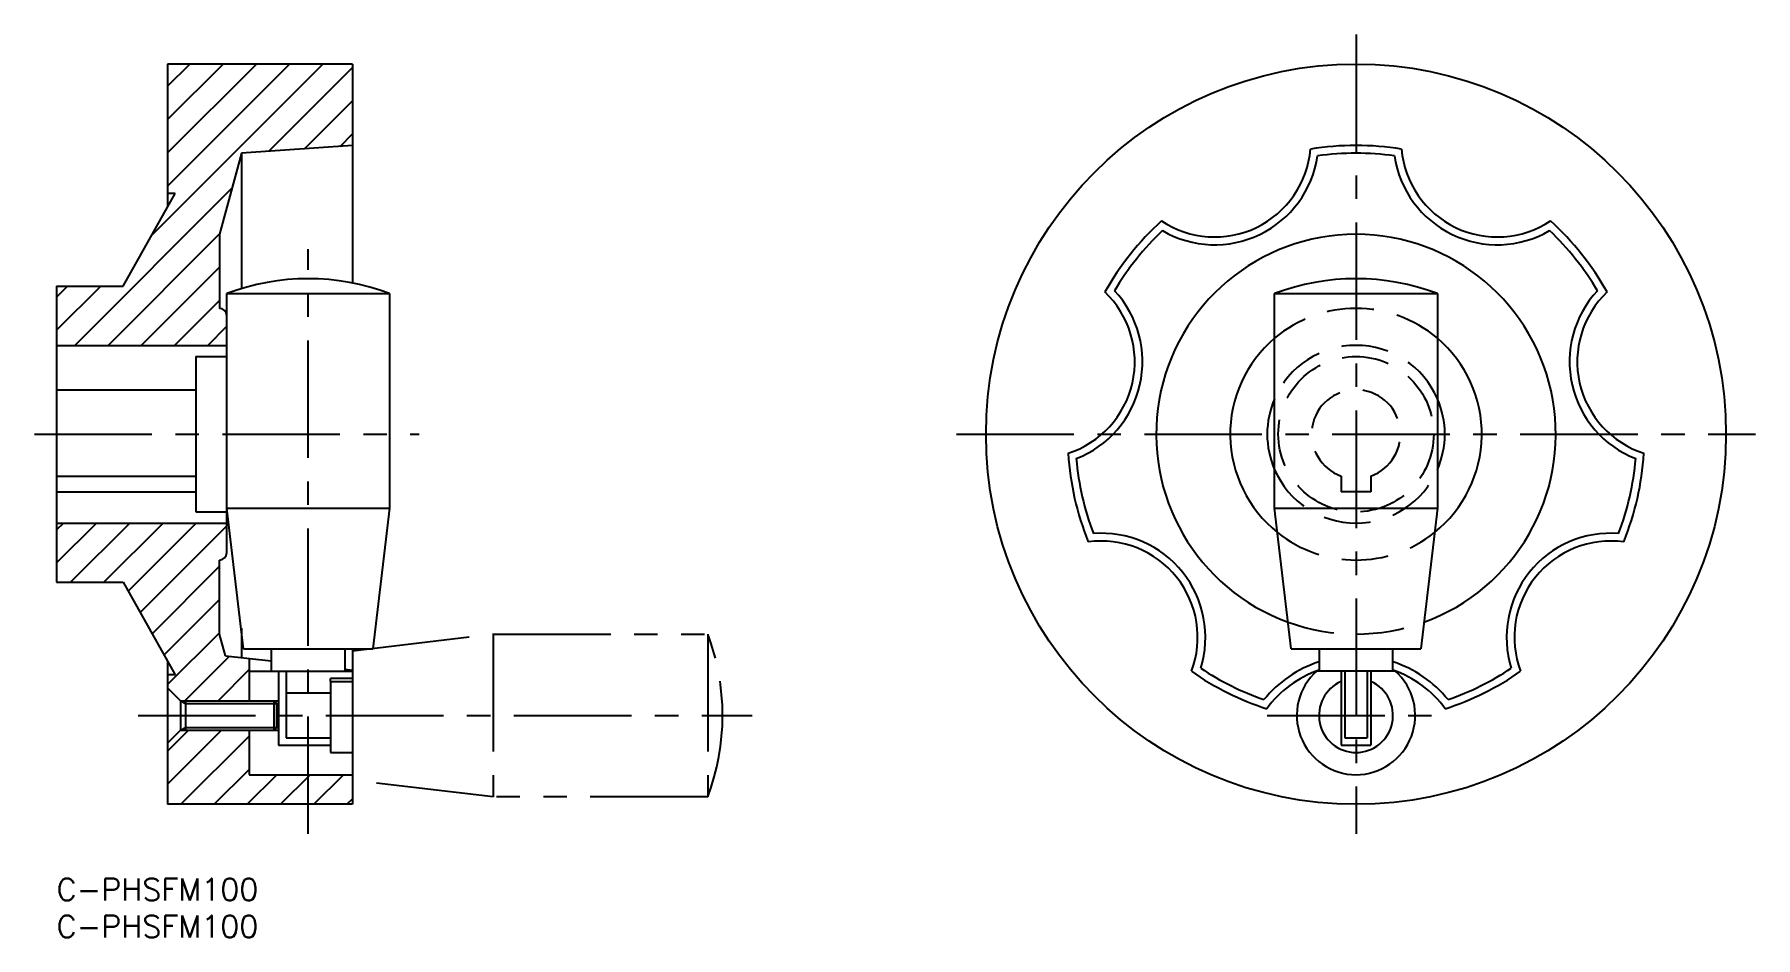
# Model space of a CAD drawing. Extents: x -3 to 230, y -8 to 114.
import ezdxf

# ---------------------------------------------------------------- set-up
doc = ezdxf.new("R2010")
doc.units = 0
doc.header["$LTSCALE"] = 0.5
for name, pattern in [('CENTER', [50.8, 31.75, -6.35, 6.35, -6.35]), ('DASHED', [19.05, 12.7, -6.35]), ('PHANTOM', [63.5, 31.75, -6.35, 6.35, -6.35, 6.35, -6.35])]:
    doc.linetypes.add(name, pattern=pattern)
for name, color, linetype in [('MSM_CENTER', 1, 'CENTER'), ('MSM_CONTINUOUS', 7, 'CONTINUOUS'), ('MSM_DASHED', 4, 'DASHED'), ('MSM_IMAGINARY', 6, 'PHANTOM'), ('MSM_NARROW', 5, 'CONTINUOUS'), ('MSM_PART_NUMBER', 7, 'CONTINUOUS')]:
    doc.layers.add(name, color=color, linetype=linetype)
doc.styles.get("Standard").update_dxf_attribs({"font": 'txt.shx', "height": 3, "bigfont": 'bigfont.shx'})

# ---------------------------------------------------------------- blocks, each defined once
blk = doc.blocks.new('*U9')
at = {"layer": 'MSM_PART_NUMBER'}
blk.add_text('C-PHSFM100', height=3, dxfattribs=at).set_placement((0, -3))
blk = doc.blocks.new('*U10')
at = {"layer": 'MSM_PART_NUMBER'}
blk.add_text('C-PHSFM100', height=3, dxfattribs=at).set_placement((0, -8))

msp = doc.modelspace()

# ---------------------------------------------------------------- linework, layer by layer
at = {"layer": 'MSM_CENTER'}
for p, q in [((175.6, 114), (175.6, 6)), ((34, 6), (34, 85)), ((-3, 60), (49, 60)), ((121.6, 60), (229.6, 60)), ((11, 22), (94, 22)), ((163.6, 22), (187.6, 22))]:
    msp.add_line(p, q, dxfattribs=at)
at = {"layer": 'MSM_CONTINUOUS'}
for p, q in [((40, 110), (15, 110)), ((15, 110), (15, 90.71)), ((40, 110), (40, 80.42)), ((25, 97.95), (22, 87)), ((40, 99), (25, 97.95)), ((25, 97.95), (25, 79.68)), ((9, 80), (16, 92.5)), ((16, 92.5), (15, 92.5)), ((22, 87), (22, 77)), ((0, 80), (9, 80)), ((0, 80), (0, 40)), ((23, 79), (45, 79)), ((23, 44), (23, 79)), ((45, 79), (45, 50)), ((164.6, 50), (164.6, 79)), ((164.6, 79), (186.6, 79)), ((186.6, 79), (186.6, 50)), ((0, 72), (23, 72)), ((18.8, 70.5), (23, 70.5)), ((18.8, 70.5), (18.8, 49.5)), ((0, 66), (18.8, 66)), ((0, 54.34), (18.8, 54.34)), ((0, 52.2), (18.8, 52.2)), ((18.8, 49.5), (23, 49.5)), ((25.25, 31), (23, 50)), ((23, 50), (45, 50)), ((45, 50), (42.75, 31)), ((164.6, 50), (186.6, 50)), ((166.85, 31), (164.6, 50)), ((186.6, 50), (184.35, 31)), ((0, 48), (23, 48)), ((22, 33), (22, 43)), ((0, 40), (9, 40)), ((9, 40), (16, 27.5)), ((22.81, 30.05), (22, 33)), ((25, 33.78), (25, 29.81)), ((25.25, 31), (42.75, 31)), ((29, 31), (29, 28)), ((39, 28), (39, 31)), ((40, 31), (40, 10)), ((166.85, 31), (184.35, 31)), ((170.6, 31), (170.6, 28)), ((180.6, 28), (180.6, 31)), ((15, 29.29), (15, 10)), ((22.81, 30.05), (29, 29.36)), ((26, 29.69), (26, 24)), ((26, 28), (40, 28)), ((30, 28), (30, 18)), ((31, 28), (31, 19)), ((39, 28.25), (40, 28.14)), ((180.89, 28), (170.31, 28)), ((173.6, 28), (173.6, 18)), ((174.1, 28), (174.1, 19)), ((177.1, 28), (177.1, 19)), ((177.6, 28), (177.6, 18)), ((16, 27.5), (15, 27.5)), ((15, 25.75), (16.75, 24)), ((37, 26.58), (37, 17)), ((37, 26.58), (40, 26.58)), ((16.75, 24), (16.75, 20)), ((16.75, 24), (29.37, 24)), ((17.41, 24), (17.41, 20)), ((29.75, 23.62), (29.37, 24)), ((29.37, 24), (29.37, 20)), ((29.75, 23.62), (30, 23.62)), ((29.75, 20.38), (29.75, 23.62)), ((15, 18.25), (16.75, 20)), ((16.75, 20), (29.37, 20)), ((26, 20), (26, 14)), ((29.37, 20), (29.75, 20.38)), ((29.75, 20.38), (30, 20.38)), ((31, 19), (37, 19)), ((174.1, 19), (177.1, 19)), ((30, 18), (37, 18)), ((37, 17), (40, 17)), ((173.6, 18), (177.6, 18)), ((26, 14), (40, 14)), ((40, 10), (15, 10))]:
    msp.add_line(p, q, dxfattribs=at)
msp.add_circle((175.6, 60), 50, dxfattribs=at)
for centre, radius, start, end in [((156.51, 99.64), 13, 236.4107, 355.0178), ((175.6, 60), 39, 80.9419, 99.0581), ((175.6, 60), 37.95, 82.1367, 97.8633), ((194.69, 99.64), 13, 184.9822, 303.5893), ((156.51, 99.64), 14.05, 239.8124, 351.6162), ((194.69, 99.64), 14.05, 188.3838, 300.1876), ((175.6, 60), 39, 132.3705, 150.4867), ((175.6, 60), 39, 29.5133, 47.6295), ((175.6, 60), 37.95, 133.5652, 149.2919), ((175.6, 60), 27, 289.8706, 250.1294), ((175.6, 60), 37.95, 30.7081, 46.4348), ((34, 49.75), 31.25, 69.3903, 110.6097), ((132.7, 69.79), 13, 287.8393, 46.4464), ((132.7, 69.79), 14.05, 291.241, 43.0448), ((175.6, 49.75), 31.25, 69.3903, 110.6097), ((218.5, 69.79), 14.05, 136.9552, 248.759), ((218.5, 69.79), 13, 133.5536, 252.1607), ((22, 76), 1, 0, 90), ((175.6, 60), 17, 130.3202, 231.3765), ((175.6, 60), 17, 308.6235, 49.6798), ((175.6, 60), 12, 156.4435, 203.5565), ((175.6, 60), 12, 336.4435, 23.5565), ((175.6, 60), 39, 183.799, 201.9152), ((175.6, 60), 37.95, 184.9938, 200.7205), ((175.6, 60), 37.95, 339.2795, 355.0062), ((175.6, 60), 39, 338.0848, 356.201), ((141.2, 32.57), 14.05, 342.6695, 94.4733), ((210, 32.57), 14.05, 85.5267, 197.3305), ((141.2, 32.57), 13, 339.2679, 97.875), ((210, 32.57), 13, 82.125, 200.7321), ((22, 44), 1, 270, 0), ((175.6, 60), 39, 235.2276, 251.9798), ((175.6, 60), 37.95, 236.4224, 250.8714), ((175.6, 14), 16.05, 108.1525, 140.7955), ((175.6, 14), 15, 109.4712, 143.5442), ((175.6, 22), 8, 131.4096, 48.5904), ((175.6, 14), 16.05, 39.2045, 71.8475), ((175.6, 14), 15, 36.4558, 70.5288), ((175.6, 60), 39, 288.0202, 304.7724), ((175.6, 60), 37.95, 289.1286, 303.5776), ((175.6, 22), 5, 113.5782, 66.4218)]:
    msp.add_arc(centre, radius, start, end, dxfattribs=at)
at = {"layer": 'MSM_DASHED'}
for p, q in [((173.6, 54.34), (173.6, 52.2)), ((177.6, 54.34), (177.6, 52.2)), ((177.6, 52.2), (173.6, 52.2))]:
    msp.add_line(p, q, dxfattribs=at)
msp.add_circle((175.6, 60), 10.5, dxfattribs=at)
for radius, start, end in [(17, 49.6798, 130.3202), (12, 23.5565, 156.4435), (6, 289.4712, 250.5288), (12, 203.5565, 336.4435), (17, 231.3765, 308.6235), (27, 250.1294, 289.8706)]:
    msp.add_arc((175.6, 60), radius, start, end, dxfattribs=at)
at = {"layer": 'MSM_IMAGINARY'}
for p, q in [((40, 30.75), (59, 33)), ((59, 33), (88, 33)), ((59, 33), (59, 11)), ((88, 33), (88, 11)), ((40, 27), (37, 27)), ((37, 26.58), (37, 27)), ((37, 25), (31, 25)), ((59, 11), (40, 13.25)), ((88, 11), (59, 11))]:
    msp.add_line(p, q, dxfattribs=at)
msp.add_arc((58.75, 22), 31.25, 339.3903, 20.6097, dxfattribs=at)
at = {"layer": 'MSM_NARROW'}
for p, q in [((12.86, 86.89), (35.97, 110)), ((15, 106.99), (18.01, 110)), ((15, 102.5), (22.5, 110)), ((15, 98.01), (26.99, 110)), ((15, 93.52), (31.48, 110)), ((28.67, 98.21), (40, 109.54)), ((33.49, 98.54), (40, 105.05)), ((38.32, 98.88), (40, 100.56)), ((2.46, 72), (23.71, 93.26)), ((6.95, 72), (22.02, 87.07)), ((11.44, 72), (22, 82.56)), ((0, 78.52), (1.48, 80)), ((0, 74.03), (5.97, 80)), ((15.93, 72), (22, 78.07)), ((20.42, 72), (23, 74.58)), ((0, 47.09), (0.91, 48)), ((0, 42.6), (5.4, 48)), ((1.89, 40), (9.89, 48)), ((6.38, 40), (14.38, 48)), ((9.67, 38.8), (18.87, 48)), ((11.28, 35.92), (23, 47.64)), ((12.89, 33.05), (22, 42.15)), ((14.51, 30.17), (22, 37.66)), ((15, 26.17), (22, 33.17)), ((17.32, 24), (23.31, 29.99)), ((21.81, 24), (26, 28.19)), ((16.75, 24), (17.41, 23.62)), ((17.41, 23.62), (29.75, 23.62)), ((29.37, 24), (30, 24)), ((15, 17.19), (17.81, 20)), ((15, 12.7), (22.3, 20)), ((16.75, 20), (17.41, 20.38)), ((16.79, 10), (26, 19.21)), ((17.41, 20.38), (29.75, 20.38)), ((29.37, 20), (30, 20)), ((21.28, 10), (26, 14.72)), ((25.77, 10), (29.77, 14)), ((30.26, 10), (34.26, 14)), ((34.75, 10), (38.75, 14)), ((39.24, 10), (40, 10.76))]:
    msp.add_line(p, q, dxfattribs=at)

# ---------------------------------------------------------------- block references
at = {"layer": 'MSM_CONTINUOUS'}
for name in ['*U9', '*U10']:
    msp.add_blockref(name, (0, 0), dxfattribs=at)

doc.saveas('drawing.dxf')
